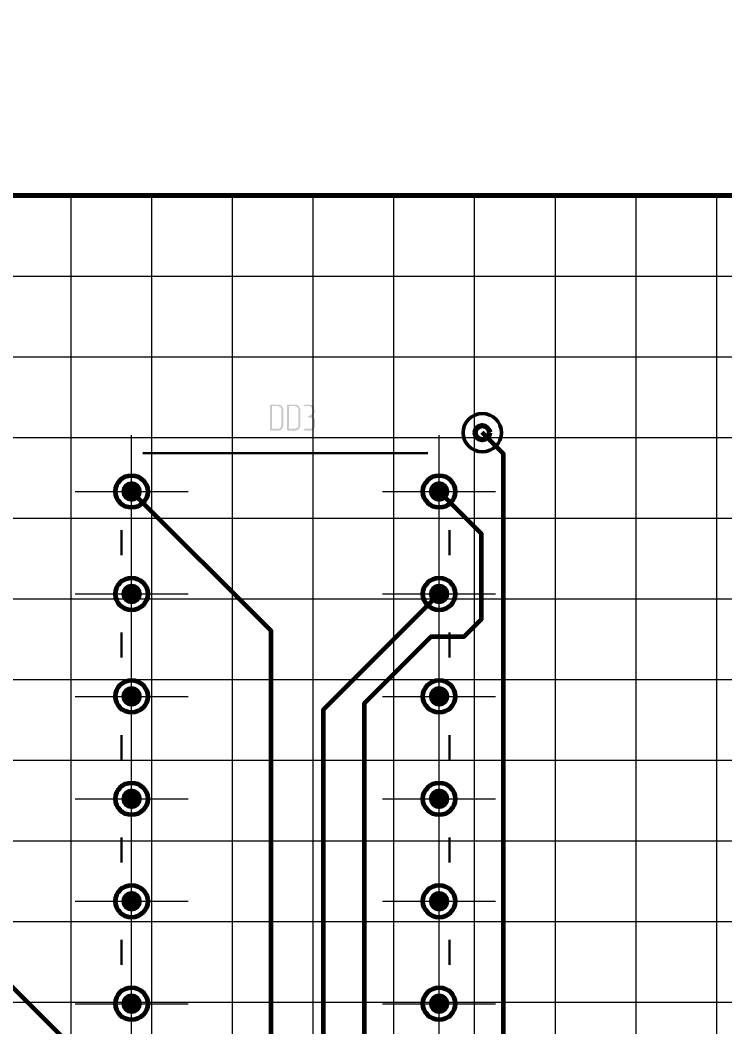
# Model space of a CAD drawing. Extents: x 260 to 1101, y 70 to 664.
# Drawn here: x 415.57 to 450.5, y 520.75 to 570.67 of the extents above; entities that cross this region are included whole.
import ezdxf

# ---------------------------------------------------------------- set-up
doc = ezdxf.new("R2010")
doc.units = 0
doc.header["$MEASUREMENT"] = 0
doc.layers.get('0').update_dxf_attribs({"linetype": 'CONTINUOUS', "lineweight": 15})
doc.layers.get('DEFPOINTS').update_dxf_attribs({"linetype": 'CONTINUOUS'})
doc.layers.add('PDF _Геометрия', color=7, linetype='CONTINUOUS')
doc.layers.add('PDF _Сплошная заливка', color=7, linetype='CONTINUOUS')
doc.styles.add('GOST type A0', font='', dxfattribs={"oblique": 15, "height": 3.5})
doc.styles.get('GOST type A0').set_extended_font_data('GOST type A')
doc.dimstyles.new('ГОСТ type A', dxfattribs={"dimtxt": 3.5, "dimasz": 3, "dimexe": 2, "dimexo": 0, "dimgap": 1, "dimtad": 1, "dimtoh": 1, "dimtxsty": 'GOST type A0', "dimcen": 0, "dimazin": 2, "dimtfac": 1, "dimtmove": 0, "dimatfit": 3, "dimfxl": 1, "dimarcsym": 0})

# ---------------------------------------------------------------- blocks, each defined once
blk = doc.blocks.new('*D4')
at = {"color": 0, "lineweight": -2, "transparency": 16777216}
for p, q in [((370.082, 561.979), (370.082, 583.979)), ((610.126, 561.979), (610.126, 583.979)), ((373.082, 581.979), (607.126, 581.979))]:
    blk.add_line(p, q, dxfattribs=at)
at = {"color": 0, "transparency": 16777216}
for points in [[(373.082, 582.479), (373.082, 581.479), (370.082, 581.979)], [(607.126, 582.479), (607.126, 581.479), (610.126, 581.979)]]:
    blk.add_solid(points, dxfattribs=at)
at = {"layer": 'DEFPOINTS', "color": 0, "transparency": 16777216}
for p in [(610.126, 581.979), (370.082, 561.979), (610.126, 561.979)]:
    blk.add_point(p, dxfattribs=at)
at = {"color": 0, "transparency": 16777216, "insert": (490.104, 584.992), "char_height": 3.5, "attachment_point": 5, "style": 'GOST type A0'}
blk.add_mtext('120±0,1', dxfattribs=at)
blk = doc.blocks.new('*D5')
at = {"color": 0, "lineweight": -2, "transparency": 16777216}
for p, q in [((375.083, 556.979), (375.083, 573.979)), ((605.126, 556.979), (605.126, 573.979)), ((378.083, 571.979), (602.126, 571.979))]:
    blk.add_line(p, q, dxfattribs=at)
at = {"color": 0, "transparency": 16777216}
for points in [[(378.083, 572.479), (378.083, 571.479), (375.083, 571.979)], [(602.126, 572.479), (602.126, 571.479), (605.126, 571.979)]]:
    blk.add_solid(points, dxfattribs=at)
at = {"layer": 'DEFPOINTS', "color": 0, "transparency": 16777216}
for p in [(605.126, 571.979), (375.083, 556.979), (605.126, 556.979)]:
    blk.add_point(p, dxfattribs=at)
at = {"color": 0, "transparency": 16777216, "insert": (490.104, 574.729), "char_height": 3.5, "attachment_point": 5, "style": 'GOST type A0'}
blk.add_mtext('115', dxfattribs=at)

msp = doc.modelspace()

# ---------------------------------------------------------------- hatches: boundary and pattern name
at = {"layer": 'PDF _Сплошная заливка', "transparency": 33554559}
h = msp.add_hatch(color=256, dxfattribs=at)
h.paths.add_polyline_path([(428.333, 551.533), (428.053, 551.533), (428.053, 550.415), (428.358, 550.415), (428.358, 550.415), (428.384, 550.415), (428.409, 550.415), (428.434, 550.441), (428.434, 550.441), (428.46, 550.466), (428.46, 550.466), (428.485, 550.466), (428.485, 550.491), (428.485, 550.491), (428.511, 550.517), (428.511, 550.542), (428.511, 550.568), (428.511, 550.593), (428.511, 551.33), (428.511, 551.33), (428.511, 551.355), (428.511, 551.355), (428.511, 551.38), (428.511, 551.406), (428.511, 551.431), (428.485, 551.457), (428.46, 551.457), (428.46, 551.457), (428.46, 551.482), (428.434, 551.482), (428.434, 551.507), (428.409, 551.507), (428.384, 551.507), (428.358, 551.533)], flags=0)
h.paths.add_polyline_path([(428.358, 551.609), (428.384, 551.609), (428.409, 551.609), (428.434, 551.609), (428.46, 551.584), (428.511, 551.558), (428.536, 551.533), (428.536, 551.533), (428.536, 551.533), (428.536, 551.533), (428.561, 551.507), (428.587, 551.482), (428.587, 551.457), (428.612, 551.406), (428.612, 551.38), (428.612, 551.355), (428.612, 551.33), (428.612, 550.593), (428.612, 550.593), (428.612, 550.593), (428.612, 550.593), (428.612, 550.568), (428.612, 550.542), (428.612, 550.517), (428.587, 550.491), (428.587, 550.466), (428.561, 550.441), (428.536, 550.39), (428.536, 550.39), (428.511, 550.39), (428.511, 550.364), (428.485, 550.364), (428.46, 550.339), (428.409, 550.339), (428.384, 550.314), (428.333, 550.314), (428.003, 550.314), (428.003, 550.314), (427.977, 550.314), (427.977, 550.339), (427.977, 550.339), (427.977, 550.339), (427.952, 550.364), (427.952, 551.558), (427.952, 551.584), (427.952, 551.584), (427.977, 551.584), (427.977, 551.584), (427.977, 551.609), (427.977, 551.609), (428.003, 551.609), (428.003, 551.609)], flags=0)
h = msp.add_hatch(color=256, dxfattribs=at)
h.paths.add_polyline_path([(429.171, 551.533), (428.892, 551.533), (428.892, 550.415), (429.197, 550.415), (429.197, 550.415), (429.222, 550.415), (429.247, 550.415), (429.247, 550.441), (429.273, 550.441), (429.298, 550.466), (429.298, 550.466), (429.324, 550.466), (429.324, 550.491), (429.324, 550.491), (429.349, 550.517), (429.349, 550.542), (429.349, 550.568), (429.349, 550.593), (429.349, 551.33), (429.349, 551.33), (429.349, 551.355), (429.349, 551.355), (429.349, 551.38), (429.349, 551.406), (429.324, 551.431), (429.324, 551.457), (429.298, 551.457), (429.298, 551.457), (429.298, 551.482), (429.273, 551.482), (429.273, 551.507), (429.247, 551.507), (429.222, 551.507), (429.197, 551.533)], flags=0)
h.paths.add_polyline_path([(429.197, 551.609), (429.222, 551.609), (429.247, 551.609), (429.273, 551.609), (429.298, 551.584), (429.349, 551.558), (429.374, 551.533), (429.374, 551.533), (429.374, 551.533), (429.374, 551.533), (429.4, 551.507), (429.4, 551.482), (429.425, 551.457), (429.451, 551.406), (429.451, 551.38), (429.451, 551.355), (429.451, 551.33), (429.451, 550.593), (429.451, 550.593), (429.451, 550.593), (429.451, 550.593), (429.451, 550.568), (429.451, 550.542), (429.451, 550.517), (429.425, 550.491), (429.425, 550.466), (429.4, 550.441), (429.374, 550.39), (429.374, 550.39), (429.349, 550.39), (429.349, 550.364), (429.324, 550.364), (429.298, 550.339), (429.247, 550.339), (429.222, 550.314), (429.171, 550.314), (428.841, 550.314), (428.841, 550.314), (428.815, 550.314), (428.815, 550.339), (428.815, 550.339), (428.815, 550.339), (428.79, 550.364), (428.79, 551.558), (428.79, 551.584), (428.79, 551.584), (428.815, 551.584), (428.815, 551.584), (428.815, 551.609), (428.815, 551.609), (428.841, 551.609), (428.841, 551.609), (429.171, 551.609)], flags=0)
for points in [[(429.882, 551.609), (429.908, 551.609), (429.933, 551.609), (429.959, 551.609), (430.01, 551.584), (430.035, 551.558), (430.06, 551.533), (430.06, 551.533), (430.086, 551.533), (430.086, 551.507), (430.111, 551.482), (430.137, 551.457), (430.137, 551.406), (430.137, 551.38), (430.162, 551.33), (430.162, 551.253), (430.162, 551.203), (430.162, 551.203), (430.137, 551.177), (430.137, 551.177), (430.137, 551.177), (430.137, 551.152), (430.137, 551.152), (430.111, 551.126), (430.111, 551.126), (430.111, 551.126), (430.111, 551.101), (430.111, 551.101), (430.086, 551.076), (430.086, 551.05), (430.06, 551.05), (430.035, 551.025), (430.06, 551.025), (430.06, 551.025), (430.06, 551.025), (430.086, 550.999), (430.111, 550.999), (430.111, 550.974), (430.137, 550.949), (430.162, 550.923), (430.162, 550.923), (430.162, 550.923), (430.162, 550.898), (430.187, 550.872), (430.187, 550.872), (430.187, 550.847), (430.187, 550.822), (430.187, 550.771), (430.187, 550.593), (430.187, 550.593), (430.187, 550.593), (430.187, 550.593), (430.187, 550.568), (430.187, 550.542), (430.187, 550.517), (430.187, 550.491), (430.162, 550.466), (430.137, 550.415), (430.111, 550.39), (430.111, 550.39), (430.111, 550.39), (430.086, 550.364), (430.06, 550.364), (430.035, 550.339), (430.01, 550.339), (429.959, 550.314), (429.908, 550.314), (429.679, 550.314), (429.679, 550.314), (429.654, 550.314), (429.654, 550.339), (429.654, 550.339), (429.654, 550.339), (429.628, 550.339), (429.628, 550.364), (429.628, 550.364), (429.628, 550.364), (429.654, 550.39), (429.654, 550.39), (429.654, 550.39), (429.654, 550.39), (429.679, 550.415), (429.679, 550.415), (429.933, 550.415), (429.933, 550.415), (429.959, 550.415), (429.984, 550.415), (430.01, 550.441), (430.035, 550.441), (430.06, 550.466), (430.06, 550.466), (430.06, 550.466), (430.06, 550.491), (430.086, 550.491), (430.086, 550.517), (430.086, 550.542), (430.111, 550.568), (430.111, 550.593), (430.111, 550.771), (430.111, 550.796), (430.111, 550.796), (430.111, 550.796), (430.086, 550.822), (430.086, 550.847), (430.086, 550.872), (430.06, 550.898), (430.06, 550.923), (430.035, 550.923), (430.035, 550.923), (430.035, 550.923), (430.01, 550.949), (429.984, 550.949), (429.959, 550.949), (429.933, 550.974), (429.908, 550.974), (429.857, 550.974), (429.857, 550.974), (429.857, 550.974), (429.832, 550.974), (429.832, 550.974), (429.832, 550.999), (429.832, 550.999), (429.832, 551.025), (429.832, 551.025), (429.832, 551.025), (429.832, 551.025), (429.832, 551.05), (429.832, 551.05), (429.832, 551.05), (429.857, 551.05), (429.857, 551.05), (429.882, 551.05), (429.908, 551.05), (429.908, 551.076), (429.933, 551.076), (429.959, 551.076), (429.984, 551.101), (430.01, 551.101), (430.01, 551.126), (430.01, 551.126), (430.01, 551.126), (430.035, 551.152), (430.035, 551.177), (430.06, 551.203), (430.06, 551.228), (430.06, 551.253), (430.06, 551.33), (430.06, 551.33), (430.06, 551.355), (430.06, 551.355), (430.06, 551.38), (430.035, 551.406), (430.035, 551.431), (430.01, 551.457), (430.01, 551.457), (430.01, 551.482), (429.984, 551.482), (429.984, 551.482), (429.959, 551.507), (429.959, 551.507), (429.933, 551.507), (429.908, 551.533), (429.857, 551.533), (429.679, 551.533), (429.679, 551.533), (429.654, 551.533), (429.654, 551.533), (429.654, 551.533), (429.654, 551.533), (429.628, 551.558), (429.628, 551.558), (429.628, 551.584), (429.628, 551.584), (429.654, 551.584), (429.654, 551.609), (429.654, 551.609), (429.654, 551.609), (429.679, 551.609), (429.679, 551.609)], [(421.091, 547.299), (420.581, 547.299), (420.62, 547.494), (420.731, 547.66), (420.896, 547.77), (421.091, 547.809)], [(436.334, 547.299), (435.824, 547.299), (435.863, 547.494), (435.974, 547.66), (436.139, 547.77), (436.334, 547.809)], [(421.091, 542.219), (420.581, 542.219), (420.62, 542.414), (420.731, 542.58), (420.896, 542.69), (421.091, 542.729)], [(436.334, 542.219), (435.824, 542.219), (435.863, 542.414), (435.974, 542.58), (436.139, 542.69), (436.334, 542.729)], [(421.091, 537.139), (420.581, 537.139), (420.62, 537.334), (420.731, 537.5), (420.896, 537.61), (421.091, 537.649)], [(436.334, 537.139), (435.824, 537.139), (435.863, 537.334), (435.974, 537.5), (436.139, 537.61), (436.334, 537.649)], [(421.091, 532.059), (420.581, 532.059), (420.62, 532.254), (420.731, 532.42), (420.896, 532.53), (421.091, 532.569)], [(436.334, 532.059), (435.824, 532.059), (435.863, 532.254), (435.974, 532.42), (436.139, 532.53), (436.334, 532.569)], [(421.091, 526.979), (420.581, 526.979), (420.62, 527.174), (420.731, 527.34), (420.896, 527.45), (421.091, 527.489)], [(436.334, 526.979), (435.824, 526.979), (435.863, 527.174), (435.974, 527.34), (436.139, 527.45), (436.334, 527.489)], [(421.091, 521.899), (420.581, 521.899), (420.62, 522.094), (420.731, 522.26), (420.896, 522.37), (421.091, 522.409)], [(436.334, 521.899), (435.824, 521.899), (435.863, 522.094), (435.974, 522.26), (436.139, 522.37), (436.334, 522.409)]]:
    msp.add_hatch(color=256, dxfattribs=at).paths.add_polyline_path(points)
at = {"layer": 'PDF _Сплошная заливка', "true_color": 0xffffff, "transparency": 33554559}
for points in [[(421.091, 547.809), (421.286, 547.77), (421.452, 547.66), (421.562, 547.494), (421.601, 547.299), (421.091, 547.299)], [(436.334, 547.809), (436.529, 547.77), (436.695, 547.66), (436.805, 547.494), (436.844, 547.299), (436.334, 547.299)], [(421.091, 546.789), (420.896, 546.828), (420.731, 546.938), (420.62, 547.104), (420.581, 547.299), (421.091, 547.299)], [(421.601, 547.299), (421.562, 547.104), (421.452, 546.938), (421.286, 546.828), (421.091, 546.789), (421.091, 547.299)], [(436.334, 546.789), (436.139, 546.828), (435.974, 546.938), (435.863, 547.104), (435.824, 547.299), (436.334, 547.299)], [(436.844, 547.299), (436.805, 547.104), (436.695, 546.938), (436.529, 546.828), (436.334, 546.789), (436.334, 547.299)], [(421.091, 542.729), (421.286, 542.69), (421.452, 542.58), (421.562, 542.414), (421.601, 542.219), (421.091, 542.219)], [(436.334, 542.729), (436.529, 542.69), (436.695, 542.58), (436.805, 542.414), (436.844, 542.219), (436.334, 542.219)], [(421.091, 541.709), (420.896, 541.748), (420.731, 541.858), (420.62, 542.024), (420.581, 542.219), (421.091, 542.219)], [(421.601, 542.219), (421.562, 542.024), (421.452, 541.858), (421.286, 541.748), (421.091, 541.709), (421.091, 542.219)], [(436.334, 541.709), (436.139, 541.748), (435.974, 541.858), (435.863, 542.024), (435.824, 542.219), (436.334, 542.219)], [(436.844, 542.219), (436.805, 542.024), (436.695, 541.858), (436.529, 541.748), (436.334, 541.709), (436.334, 542.219)], [(421.091, 537.649), (421.286, 537.61), (421.452, 537.5), (421.562, 537.334), (421.601, 537.139), (421.091, 537.139)], [(436.334, 537.649), (436.529, 537.61), (436.695, 537.5), (436.805, 537.334), (436.844, 537.139), (436.334, 537.139)], [(421.091, 536.629), (420.896, 536.668), (420.731, 536.778), (420.62, 536.944), (420.581, 537.139), (421.091, 537.139)], [(421.601, 537.139), (421.562, 536.944), (421.452, 536.778), (421.286, 536.668), (421.091, 536.629), (421.091, 537.139)], [(436.334, 536.629), (436.139, 536.668), (435.974, 536.778), (435.863, 536.944), (435.824, 537.139), (436.334, 537.139)], [(436.844, 537.139), (436.805, 536.944), (436.695, 536.778), (436.529, 536.668), (436.334, 536.629), (436.334, 537.139)], [(421.091, 532.569), (421.286, 532.53), (421.452, 532.42), (421.562, 532.254), (421.601, 532.059), (421.091, 532.059)], [(436.334, 532.569), (436.529, 532.53), (436.695, 532.42), (436.805, 532.254), (436.844, 532.059), (436.334, 532.059)], [(421.091, 531.549), (420.896, 531.588), (420.731, 531.698), (420.62, 531.864), (420.581, 532.059), (421.091, 532.059)], [(421.601, 532.059), (421.562, 531.864), (421.452, 531.698), (421.286, 531.588), (421.091, 531.549), (421.091, 532.059)], [(436.334, 531.549), (436.139, 531.588), (435.974, 531.698), (435.863, 531.864), (435.824, 532.059), (436.334, 532.059)], [(436.844, 532.059), (436.805, 531.864), (436.695, 531.698), (436.529, 531.588), (436.334, 531.549), (436.334, 532.059)], [(421.091, 527.489), (421.286, 527.45), (421.452, 527.34), (421.562, 527.174), (421.601, 526.979), (421.091, 526.979)], [(436.334, 527.489), (436.529, 527.45), (436.695, 527.34), (436.805, 527.174), (436.844, 526.979), (436.334, 526.979)], [(421.091, 526.469), (420.896, 526.508), (420.731, 526.618), (420.62, 526.784), (420.581, 526.979), (421.091, 526.979)], [(421.601, 526.979), (421.562, 526.784), (421.452, 526.618), (421.286, 526.508), (421.091, 526.469), (421.091, 526.979)], [(436.334, 526.469), (436.139, 526.508), (435.974, 526.618), (435.863, 526.784), (435.824, 526.979), (436.334, 526.979)], [(436.844, 526.979), (436.805, 526.784), (436.695, 526.618), (436.529, 526.508), (436.334, 526.469), (436.334, 526.979)], [(421.091, 522.409), (421.286, 522.37), (421.452, 522.26), (421.562, 522.094), (421.601, 521.899), (421.091, 521.899)], [(436.334, 522.409), (436.529, 522.37), (436.695, 522.26), (436.805, 522.094), (436.844, 521.899), (436.334, 521.899)], [(421.091, 521.389), (420.896, 521.428), (420.731, 521.538), (420.62, 521.704), (420.581, 521.899), (421.091, 521.899)], [(421.601, 521.899), (421.562, 521.704), (421.452, 521.538), (421.286, 521.428), (421.091, 521.389), (421.091, 521.899)], [(436.334, 521.389), (436.139, 521.428), (435.974, 521.538), (435.863, 521.704), (435.824, 521.899), (436.334, 521.899)], [(436.844, 521.899), (436.805, 521.704), (436.695, 521.538), (436.529, 521.428), (436.334, 521.389), (436.334, 521.899)]]:
    msp.add_hatch(color=7, dxfattribs=at).paths.add_polyline_path(points)

# ---------------------------------------------------------------- linework, layer by layer
at = {"layer": 'PDF _Геометрия', "lineweight": 20}
for points in [[(367.601, 401.979), (370.082, 401.979), (610.126, 401.979), (610.126, 561.979), (370.082, 561.979)], [(368.842, 401.979), (370.082, 401.979), (370.082, 561.979), (610.126, 561.979), (610.126, 401.979)], [(418.091, 399.499), (418.091, 401.979), (418.091, 561.979)], [(422.091, 400.739), (422.091, 401.979), (422.091, 561.979)], [(426.092, 399.499), (426.092, 401.979), (426.092, 561.979)], [(430.093, 400.739), (430.093, 401.979), (430.093, 561.979)], [(434.094, 399.499), (434.094, 401.979), (434.094, 561.979)], [(438.094, 400.739), (438.094, 401.979), (438.094, 561.979)], [(442.095, 399.499), (442.095, 401.979), (442.095, 561.979)], [(446.096, 400.739), (446.096, 401.979), (446.096, 561.979)], [(450.097, 399.499), (450.097, 401.979), (450.097, 561.979)], [(368.842, 557.979), (370.082, 557.979), (610.126, 557.979)], [(367.601, 553.979), (370.082, 553.979), (610.126, 553.979)], [(368.842, 549.979), (370.082, 549.979), (610.126, 549.979)], [(421.091, 544.499), (421.091, 550.099)], [(421.091, 544.799), (421.091, 549.799)], [(436.334, 544.499), (436.334, 550.099)], [(436.334, 544.799), (436.334, 549.799)], [(418.291, 547.299), (423.892, 547.299)], [(418.591, 547.299), (423.592, 547.299)], [(433.534, 547.299), (439.135, 547.299)], [(433.834, 547.299), (438.835, 547.299)], [(367.601, 545.979), (370.082, 545.979), (610.126, 545.979)], [(421.091, 539.419), (421.091, 545.019)], [(421.091, 539.719), (421.091, 544.719)], [(436.334, 539.419), (436.334, 545.019)], [(436.334, 539.719), (436.334, 544.719)], [(418.291, 542.219), (423.892, 542.219)], [(418.591, 542.219), (423.592, 542.219)], [(433.534, 542.219), (439.135, 542.219)], [(433.834, 542.219), (438.835, 542.219)], [(368.842, 541.979), (370.082, 541.979), (610.126, 541.979)], [(421.091, 534.339), (421.091, 539.939)], [(436.334, 534.339), (436.334, 539.939)], [(421.091, 534.639), (421.091, 539.639)], [(436.334, 534.639), (436.334, 539.639)], [(367.601, 537.979), (370.082, 537.979), (610.126, 537.979)], [(418.291, 537.139), (423.892, 537.139)], [(418.591, 537.139), (423.592, 537.139)], [(433.534, 537.139), (439.135, 537.139)], [(433.834, 537.139), (438.835, 537.139)], [(421.091, 529.259), (421.091, 534.859)], [(436.334, 529.259), (436.334, 534.859)], [(421.091, 529.559), (421.091, 534.559)], [(436.334, 529.559), (436.334, 534.559)], [(368.842, 533.979), (370.082, 533.979), (610.126, 533.979)], [(418.291, 532.059), (423.892, 532.059)], [(418.591, 532.059), (423.592, 532.059)], [(433.534, 532.059), (439.135, 532.059)], [(433.834, 532.059), (438.835, 532.059)], [(367.601, 529.979), (370.082, 529.979), (610.126, 529.979)], [(421.091, 524.179), (421.091, 529.779)], [(436.334, 524.179), (436.334, 529.779)], [(421.091, 524.479), (421.091, 529.479)], [(436.334, 524.479), (436.334, 529.479)], [(418.291, 526.979), (423.892, 526.979)], [(418.591, 526.979), (423.592, 526.979)], [(433.534, 526.979), (439.135, 526.979)], [(433.834, 526.979), (438.835, 526.979)], [(368.842, 525.979), (370.082, 525.979), (610.126, 525.979)], [(421.091, 519.099), (421.091, 524.699)], [(421.091, 519.399), (421.091, 524.399)], [(436.334, 519.099), (436.334, 524.699)], [(436.334, 519.399), (436.334, 524.399)], [(367.601, 521.979), (370.082, 521.979), (610.126, 521.979)], [(418.291, 521.899), (423.892, 521.899)], [(418.591, 521.899), (423.592, 521.899)], [(433.534, 521.899), (439.135, 521.899)], [(433.834, 521.899), (438.835, 521.899)]]:
    msp.add_lwpolyline(points, dxfattribs=at)
at = {"layer": 'PDF _Геометрия', "lineweight": 60}
for points in [[(370.082, 561.979), (370.082, 401.979), (610.126, 401.979), (610.126, 561.979)], [(610.126, 561.979), (370.082, 561.979), (370.082, 401.979), (370.082, 561.979)]]:
    msp.add_lwpolyline(points, close=True, dxfattribs=at)
for points in [[(370.082, 561.979), (610.126, 561.979)], [(436.334, 516.819), (439.521, 520.005), (439.521, 549.171), (438.475, 550.217)], [(428.012, 500.979), (421.091, 507.899), (421.091, 511.739), (421.091, 516.819), (410.123, 527.785), (410.123, 530.945), (408.089, 532.979), (408.089, 544.001), (408.089, 548.979)], [(428.668, 496.673), (430.461, 498.466), (430.461, 502.45), (428.008, 504.903), (428.008, 540.384), (421.091, 547.299)], [(432.631, 506.376), (432.631, 536.805), (435.934, 540.107), (437.569, 540.107), (438.432, 540.971), (438.432, 545.201), (436.334, 547.299)], [(403.088, 482.979), (400.622, 485.445), (400.622, 495.607), (406.261, 501.245), (418.913, 501.245), (426.484, 493.676), (434.003, 493.676), (435.578, 495.251), (435.578, 502.363), (434.511, 503.43), (431.158, 503.43), (430.599, 503.989), (430.599, 536.485), (436.334, 542.219)]]:
    msp.add_lwpolyline(points, dxfattribs=at)
at = {"layer": 'PDF _Геометрия', "lineweight": 30}
for points in [[(421.654, 549.204), (435.772, 549.204)], [(420.583, 544.139), (420.583, 545.379)], [(436.842, 544.139), (436.842, 545.379)], [(420.583, 539.059), (420.583, 540.299)], [(436.842, 539.059), (436.842, 540.299)], [(420.583, 533.979), (420.583, 535.219)], [(436.842, 533.979), (436.842, 535.219)], [(420.583, 528.899), (420.583, 530.139)], [(436.842, 528.899), (436.842, 530.139)], [(420.583, 523.819), (420.583, 525.059)], [(436.842, 523.819), (436.842, 525.059)]]:
    msp.add_lwpolyline(points, dxfattribs=at)
at = {"layer": 'PDF _Геометрия', "lineweight": 50}
msp.add_circle((438.475, 550.216), 0.95, dxfattribs=at)
at = {"layer": 'PDF _Геометрия', "color": 7, "lineweight": 70, "true_color": 0xffffff}
msp.add_circle((438.475, 550.217), 0.35, dxfattribs=at)
at = {"layer": 'PDF _Геометрия', "lineweight": 60}
for centre in [(421.091, 547.299), (421.091, 547.299), (436.334, 547.299), (436.334, 547.299), (421.091, 542.219), (421.091, 542.219), (436.334, 542.219), (436.334, 542.219), (421.091, 537.139), (421.091, 537.139), (436.334, 537.139), (436.334, 537.139), (421.091, 532.059), (421.091, 532.059), (436.334, 532.059), (436.334, 532.059), (421.091, 526.979), (421.091, 526.979), (436.334, 526.979), (436.334, 526.979), (421.091, 521.899), (421.091, 521.899), (436.334, 521.899), (436.334, 521.899)]:
    msp.add_circle(centre, 0.8, dxfattribs=at)

# ---------------------------------------------------------------- dimensions: what is measured, and where the dimension line sits
for base, p1, p2, text, picture, middle in [((610.126, 581.979), (370.082, 561.979), (610.126, 561.979), '120±0,1', '*D4', (490.104, 584.992)), ((605.126, 571.979), (375.083, 556.979), (605.126, 556.979), '115', '*D5', (490.104, 574.729))]:
    dim = msp.add_linear_dim(base=base, p1=p1, p2=p2, text=text, dimstyle='ГОСТ type A')
    dim.commit()
    dim.dimension.update_dxf_attribs({"geometry": picture, "text_midpoint": middle})

doc.saveas('drawing.dxf')
